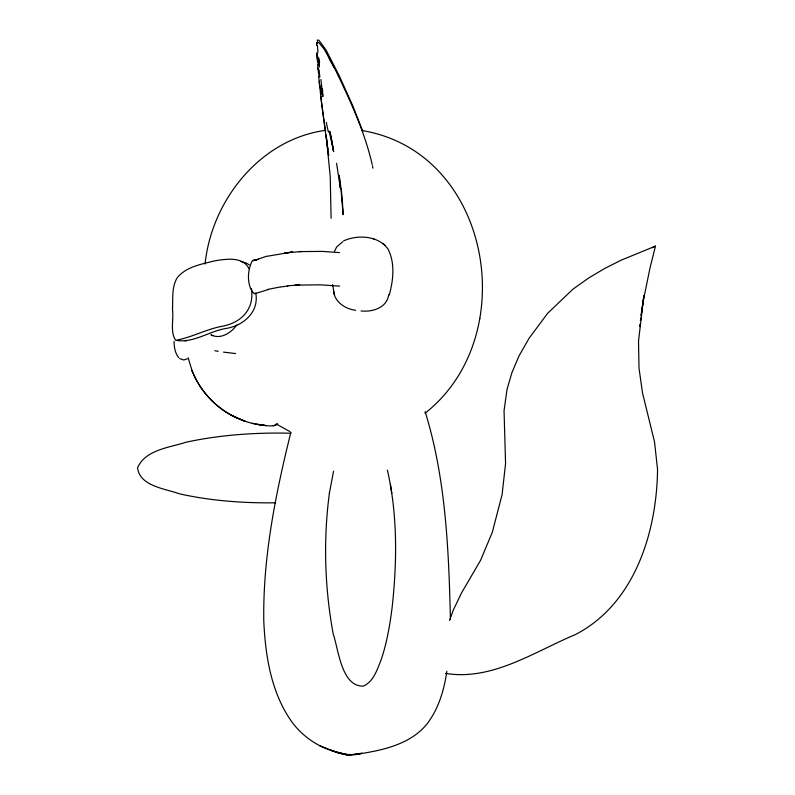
<?xml version="1.0" encoding="UTF-8"?>
<svg xmlns="http://www.w3.org/2000/svg" width="795" height="795" viewBox="0 0 795 795"><rect width="100%" height="100%" fill="white"/><g stroke="black" fill="none" stroke-linecap="round" stroke-linejoin="round"><path stroke-width="1.19" d="M251.409 288.794C254.559 309.126 241.312 322.79 222.163 326.288C206.203 329.18 191.277 337.646 175.606 340.29C169.931 331.595 173.857 319.421 172.495 309.573C173.042 299.029 171.521 287.343 177.136 277.843C186.219 266.573 201.791 264.139 215.057 260.77C226.227 259.051 242.823 256.238 248.974 268.65M450.437 619.245C448.718 549.693 445.866 478.53 425.126 411.641M317.354 41.37L317.473 39.939L317.781 40.406M316.629 45.494L316.718 42.572M255.96 294.249C258.623 312.554 243.121 325.662 226.436 328.385C209.661 330.968 194.626 342.705 177.325 340.558M205.07 264.059C211.579 200.29 260.313 139.006 325.851 130.31M329.458 492.661C323.207 539.596 324.618 587.575 333.244 634.122C338.441 649.048 341.413 686.82 363.335 686.105C373.68 681.663 377.228 669.36 381.143 659.79C386.936 642.668 389.967 624.761 392.203 606.863C397.103 561.449 397.619 514.862 387.394 470.123M425.017 413.261C523.289 336.017 491.012 151.378 361.665 130.499M639.617 326.556L639.945 324.161M640.77 318.169L640.442 320.564L640.79 318.159M446.84 671.268C444.157 690.02 438.572 708.981 426.835 724.156C413.817 740.175 393.376 747.31 373.809 751.305C359.608 754.018 346.242 757.148 332.539 750.907C316.639 745.988 302.617 736.061 292.54 722.854C271.314 693.647 265.46 656.61 263.791 621.362C262.728 557.394 275.587 494.122 290.861 432.311M329.368 493.298L333.552 471.167M479.683 319.222L479.802 318.517M449.533 620.458L453.289 610.103L461.488 593L480.578 560.286L492.264 532.421L502.082 494.659L505.57 463.574L504.05 410.767L507.041 389.381L511.791 373.004L518.857 356.2L529.102 338.243L547.576 313.399L572.867 289.231L588.817 277.892L604.756 268.452L621.114 260.184L655.448 246.132L649.913 268.472L642.907 302.597L641.098 315.774L643.93 295.382L638.514 341.144L639.001 368.135L642.509 392.909L654.533 441.901L657.544 469.408C656.829 532.272 634.649 604.15 575.113 634.708C534.071 651.86 491.916 681.116 445.478 673.365M316.738 44.222L317.125 42.791M389.262 294.965C393.326 280.218 395.224 263.135 388.02 249.064C378.46 235.539 357.601 234.485 343.579 240.875M388.705 294.726C386.966 307.834 372.448 312.236 361.049 310.944M334.546 251.2L336.653 246.977L342.724 241.76M236.84 324.966C231.335 332.658 220.702 339.823 211.202 334.924M317.473 42.304L317.921 42.85M267.011 256.129L252.104 261.088C247.354 270.598 246.48 285.614 254.102 293.673L256.099 292.997M187.203 358.893L183.764 359.986L179.68 358.555M652.248 247.702L655.448 246.132M237.775 418.359C216.985 409.127 200.171 391.518 191.923 370.311C199.118 389.312 213.368 405.41 231.156 415.159C239.822 419.79 249.183 423.089 258.882 424.729C265.113 425.146 272.019 427.571 277.743 424.003M273.271 425.901L277.505 424.103M255.086 293.643L268.621 289.44M267.816 256.159L292.222 252.005M267.816 289.41L280.069 286.995M256.248 259.935L253.108 260.452L258.454 259.359M361.904 753.213L348.319 755.25L340.27 753.143M361.655 753.302C347.057 758.013 332.827 750.728 319.421 745.601M280.705 287.005L287.879 285.971M292.58 252.095L284.68 252.969L302.339 251.478M287.422 285.882L299.705 284.799M299.298 251.598L322.253 251.399L339.485 252.591M295.034 285.147L319.928 284.819L339.654 286.101M275.676 502.828C243.399 503.175 210.923 500.9 179.382 493.794C165.261 488.627 139.89 486.331 137.555 467.858C145.187 449.722 169.613 447.615 186.109 442.209C220.503 434.786 255.871 432.381 290.99 433.235M235.509 353.566L223.564 352.125M259.448 424.818L265.997 425.613L252.224 423.328M214.839 350.724L218.218 351.291M241.044 261.575L246.192 263.006L249.352 264.914M184.778 340.677L186.288 340.995M355.673 310.298C345.288 308.987 334.745 302.17 333.493 291M373.839 239.146L374.564 239.315M332.539 750.907L331.257 750.371L348.319 755.25L341.453 753.312M245.188 421.3L231.156 415.159M238.768 418.756L244.721 421.121M211.033 334.844L212.881 335.679M289.917 431.566L276.094 423.934M384.949 245.178L382.703 243.389M318.527 42.215L324.261 49.29L334.288 67.595C349.373 98.858 364.438 130.619 372.219 164.625M318.785 40.028L326.169 50.224L339.316 75.863L353 106.311L362.669 131.036M178.716 357.671C175.009 353.159 174.125 347.027 174.065 341.343M334.288 67.595L329.269 58.283L334.188 67.426M192.251 371.235L188.117 357.7M333.612 151.537L329.846 131.384L332.062 141.589L333.612 151.537L329.299 131.304M334.546 295.154L332.529 284.59M326.288 122.41L328.424 132.218M318.636 57.747L319.62 62.388M336.583 163.283L340.3 187.888L339.197 175.387L340.876 187.66L343.132 214.7L342.397 201.165M372.507 165.758L372.895 168.192M390.395 484.314L391.816 493.298M323.327 115.712L324.002 120.512M320.335 86.188L321.468 94.635M324.171 121.715L325.185 129.227M322.482 109.094L323.187 114.609M321.657 102.595L322.343 108.001M319.491 66.999L318.268 57.21L318.924 65.17M327.918 149.51L326.089 134.981L330.223 176.43L331.108 218.267M328.216 151.934L328.673 155.562L321.637 104.165L318.566 75.704M320.872 96.374L321.518 101.512M320.892 79.49L322.849 96.553L322.432 88.454M319.063 69.831L319.838 77.135M319.242 81.199L319.938 87.818M318.04 67.873L318.566 74.124M317.573 63.968L318.01 69.443M317.642 62.576L316.976 53.464M341.303 188.495L342.228 201.523M317.921 52.341L317.473 45.504M317.235 59.357L316.857 52.748"/></g></svg>
